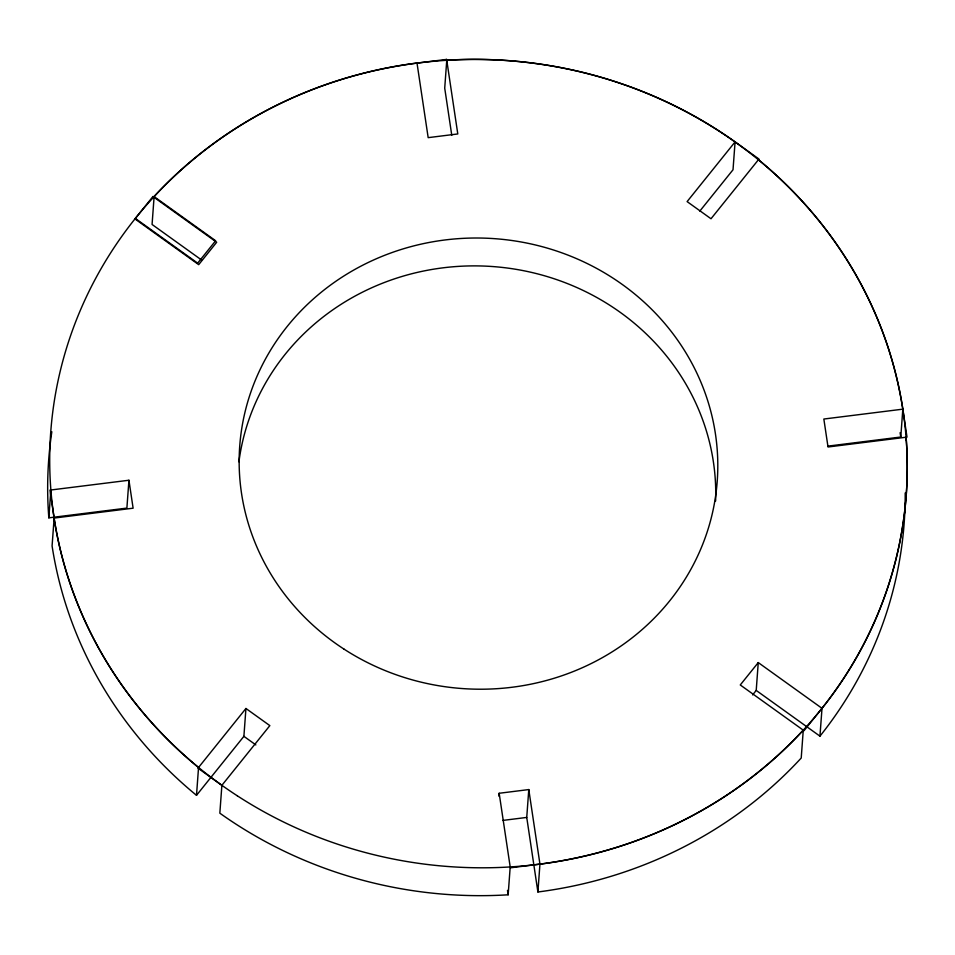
<?xml version="1.0" encoding="UTF-8"?>
<svg xmlns="http://www.w3.org/2000/svg" width="955" height="955" viewBox="0 0 955 955"><rect width="100%" height="100%" fill="white"/><g stroke="black" fill="none" stroke-linecap="round" stroke-linejoin="round"><path stroke-width="1.43" d="M510.197 866.937L508.156 894.799A428.902 404.049 4.2 0 1 219.841 813.183L221.882 785.32L269.847 725.621L245.936 708.479L243.895 736.329L196.503 795.324A428.902 404.049 4.2 0 1 52.083 545.926L54.137 518.064L49.947 490.106L128.937 480.246L126.884 508.096L48.836 517.849L50.878 489.999M196.503 795.324L198.544 767.462M446.761 60.284L444.72 88.147L451.775 135.288M498.952 796.207L499.167 793.271L528.784 789.57L539.945 864.12L537.904 891.982A428.902 404.049 4.2 0 0 801.221 758.019L803.262 730.157A428.95 404.096 4.2 0 1 539.921 864.144M537.904 891.982L526.742 817.432L528.784 789.57M756.217 690.429L758.258 662.579L822.004 708.312L819.951 736.162L756.217 690.429L752.612 694.918M827.639 446.164L900.78 437.02L902.821 409.158A428.95 404.096 4.2 0 0 758.413 159.712M905.865 440.16L906.08 437.235A428.95 404.096 4.2 0 1 822.004 708.312L804.014 730.694L740.268 684.962L758.258 662.579M245.936 708.479L197.983 768.166L221.882 785.32M699.824 211.091L733.022 169.763L735.075 141.913A428.95 404.096 4.2 0 0 446.737 60.213M54.137 518.064L133.115 508.191L128.937 480.246M502.76 820.429L526.742 817.432M539.945 864.12L510.328 867.82L499.167 793.271M201.529 259.963L152.072 224.473L154.113 196.611L215.639 240.756L197.661 263.138L135.347 218.432M243.895 736.329L255.845 744.912M507.487 890.382L508.156 894.799M198.449 767.462A428.95 404.096 4.2 0 1 54.041 518.052M154.042 196.539A428.95 404.096 4.2 0 1 416.953 63.03M238.929 461.778A239.383 225.511 4.2 0 1 495.215 266.743A239.383 225.511 4.2 0 1 715.605 501.077M905.197 492.971A428.902 404.049 4.2 0 1 819.951 736.162M48.836 517.861A428.902 404.049 4.2 0 1 51.833 431.744M900.088 432.699A428.902 404.049 4.2 0 1 900.78 437.02M152.943 196.527L134.953 218.922L198.7 264.654L216.678 242.26L152.943 196.527M735.075 141.913L687.111 201.601L711.009 218.755L758.974 159.055L735.075 141.913M446.63 59.401L417.013 63.102L428.174 137.651L457.791 133.951L446.63 59.401M902.821 409.158L823.843 419.03L828.021 446.988L907.011 437.115L902.821 409.158M237.282 795.79A428.902 404.049 4.2 0 0 906.08 496.946A428.902 404.049 4.2 0 0 292.063 98.102A428.902 404.049 4.2 0 0 237.282 795.79M343.86 649.018A239.383 225.511 4.2 0 0 717.145 482.215A239.383 225.511 4.2 0 0 374.432 259.605A239.383 225.511 4.2 0 0 343.86 649.018"/></g></svg>
